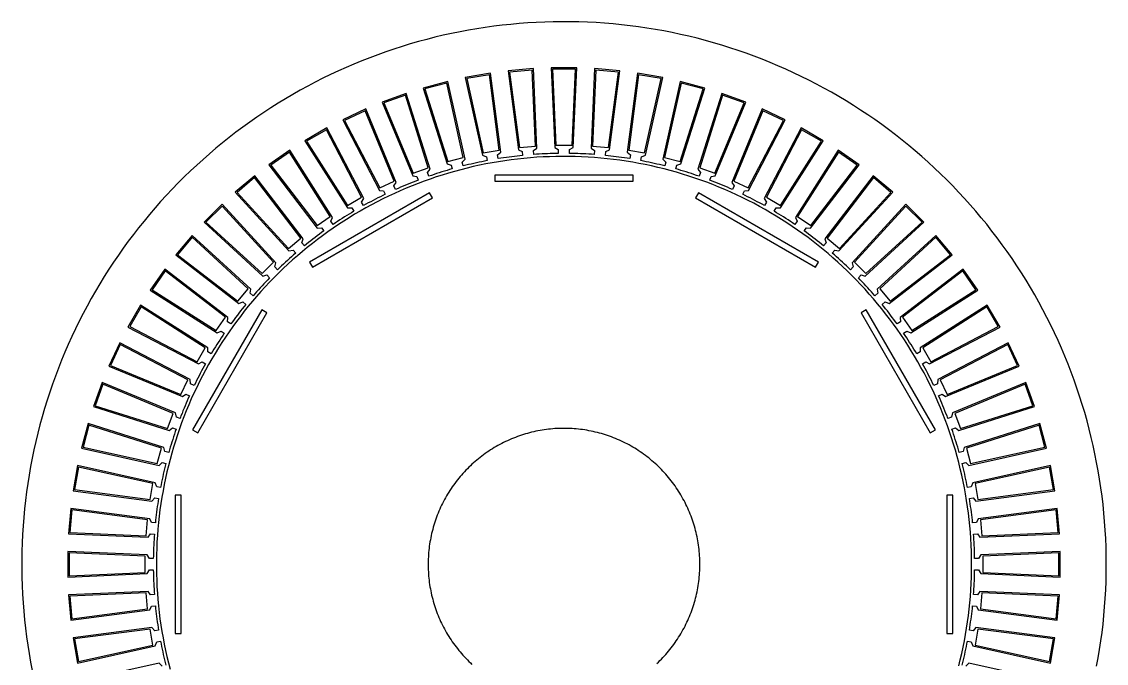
# Model space of a CAD drawing. Header units: metres. Extents: x -126 to 126, y -126 to 126.
# Drawn here: x -126.3 to 126.3, y -23 to 126.3 of the extents above; entities that cross this region are included whole.
import ezdxf

# ---------------------------------------------------------------- set-up
doc = ezdxf.new("R2010")
doc.units = ezdxf.units.M

msp = doc.modelspace()

# ---------------------------------------------------------------- linework, layer by layer
at = {"color": 255}
for points in [[(126.33, 0, 0), (126.31, 1.99, 0), (126.26, 3.98, 0), (126.19, 5.97, 0), (126.08, 7.95, 0), (125.93, 9.94, 0), (125.76, 11.92, 0), (125.56, 13.9, 0), (125.33, 15.87, 0), (125.06, 17.84, 0), (124.76, 19.81, 0), (124.44, 21.77, 0), (124.08, 23.73, 0), (123.69, 25.68, 0), (123.27, 27.63, 0), (122.82, 29.56, 0), (122.34, 31.49, 0), (121.83, 33.42, 0), (121.29, 35.33, 0), (120.71, 37.24, 0), (120.11, 39.13, 0), (119.48, 41.02, 0), (118.82, 42.89, 0), (118.13, 44.76, 0), (117.41, 46.61, 0), (116.66, 48.46, 0), (115.89, 50.29, 0), (115.08, 52.11, 0), (114.24, 53.91, 0), (113.38, 55.71, 0), (112.49, 57.48, 0), (111.57, 59.25, 0), (110.62, 61, 0), (109.65, 62.73, 0), (108.65, 64.45, 0), (107.62, 66.15, 0), (106.56, 67.84, 0), (105.48, 69.51, 0), (104.38, 71.16, 0), (103.24, 72.8, 0), (102.08, 74.41, 0), (100.9, 76.01, 0), (99.69, 77.59, 0), (98.46, 79.15, 0), (97.2, 80.69, 0), (95.91, 82.21, 0), (94.61, 83.71, 0), (93.28, 85.19, 0), (91.92, 86.65, 0), (90.55, 88.09, 0), (89.15, 89.5, 0), (87.73, 90.89, 0), (86.29, 92.26, 0), (84.82, 93.61, 0), (83.34, 94.94, 0), (81.83, 96.24, 0), (80.31, 97.51, 0), (78.76, 98.77, 0), (77.2, 99.99, 0), (75.61, 101.2, 0), (74.01, 102.38, 0), (72.39, 103.53, 0), (70.75, 104.66, 0), (69.09, 105.76, 0), (67.42, 106.83, 0), (65.73, 107.88, 0), (64.02, 108.9, 0), (62.3, 109.9, 0), (60.56, 110.86, 0), (58.81, 111.8, 0), (57.04, 112.72, 0), (55.26, 113.6, 0), (53.46, 114.46, 0), (51.65, 115.28, 0), (49.83, 116.08, 0), (48, 116.85, 0), (46.15, 117.59, 0), (44.29, 118.31, 0), (42.43, 118.99, 0), (40.55, 119.64, 0), (38.66, 120.27, 0), (36.76, 120.86, 0), (34.85, 121.42, 0), (32.94, 121.96, 0), (31.01, 122.46, 0), (29.08, 122.93, 0), (27.14, 123.38, 0), (25.19, 123.79, 0), (23.24, 124.17, 0), (21.28, 124.52, 0), (19.32, 124.84, 0), (17.35, 125.13, 0), (15.38, 125.39, 0), (13.4, 125.61, 0), (11.42, 125.81, 0), (9.44, 125.97, 0), (7.46, 126.11, 0), (5.47, 126.21, 0), (3.48, 126.28, 0), (1.49, 126.32, 0), (-0.5, 126.33, 0), (-2.49, 126.3, 0), (-4.47, 126.25, 0), (-6.46, 126.16, 0), (-8.45, 126.04, 0), (-10.43, 125.89, 0), (-12.41, 125.71, 0), (-14.39, 125.5, 0), (-16.37, 125.26, 0), (-18.34, 124.99, 0), (-20.3, 124.68, 0), (-22.26, 124.35, 0), (-24.22, 123.98, 0), (-26.17, 123.59, 0), (-28.11, 123.16, 0), (-30.05, 122.7, 0), (-31.97, 122.21, 0), (-33.89, 121.69, 0), (-35.81, 121.15, 0), (-37.71, 120.57, 0), (-39.6, 119.96, 0), (-41.49, 119.32, 0), (-43.36, 118.65, 0), (-45.22, 117.95, 0), (-47.08, 117.23, 0), (-48.92, 116.47, 0), (-50.74, 115.69, 0), (-52.56, 114.87, 0), (-54.36, 114.03, 0), (-56.15, 113.16, 0), (-57.93, 112.26, 0), (-59.69, 111.34, 0), (-61.43, 110.38, 0), (-63.16, 109.4, 0), (-64.88, 108.39, 0), (-66.58, 107.36, 0), (-68.26, 106.3, 0), (-69.92, 105.21, 0), (-71.57, 104.09, 0), (-73.2, 102.95, 0), (-74.81, 101.79, 0), (-76.41, 100.6, 0), (-77.98, 99.38, 0), (-79.54, 98.14, 0), (-81.07, 96.88, 0), (-82.59, 95.59, 0), (-84.08, 94.28, 0), (-85.56, 92.94, 0), (-87.01, 91.58, 0), (-88.44, 90.2, 0), (-89.85, 88.8, 0), (-91.24, 87.37, 0), (-92.6, 85.92, 0), (-93.95, 84.45, 0), (-95.26, 82.97, 0), (-96.56, 81.45, 0), (-97.83, 79.92, 0), (-99.08, 78.37, 0), (-100.3, 76.8, 0), (-101.49, 75.22, 0), (-102.67, 73.61, 0), (-103.81, 71.98, 0), (-104.93, 70.34, 0), (-106.03, 68.68, 0), (-107.1, 67, 0), (-108.14, 65.3, 0), (-109.15, 63.59, 0), (-110.14, 61.87, 0), (-111.1, 60.12, 0), (-112.03, 58.37, 0), (-112.94, 56.6, 0), (-113.82, 54.81, 0), (-114.67, 53.01, 0), (-115.49, 51.2, 0), (-116.28, 49.37, 0), (-117.04, 47.54, 0), (-117.77, 45.69, 0), (-118.48, 43.83, 0), (-119.15, 41.96, 0), (-119.8, 40.08, 0), (-120.42, 38.18, 0), (-121, 36.28, 0), (-121.56, 34.37, 0), (-122.09, 32.46, 0), (-122.58, 30.53, 0), (-123.05, 28.59, 0), (-123.48, 26.65, 0), (-123.89, 24.71, 0), (-124.26, 22.75, 0), (-124.6, 20.79, 0), (-124.92, 18.83, 0), (-125.2, 16.86, 0), (-125.45, 14.89, 0), (-125.67, 12.91, 0), (-125.85, 10.93, 0), (-126.01, 8.94, 0), (-126.13, 6.96, 0), (-126.23, 4.97, 0), (-126.29, 2.98, 0), (-126.32, 0.99, 0), (-126.32, -0.99, 0), (-126.29, -2.98, 0), (-126.23, -4.97, 0), (-126.13, -6.96, 0), (-126.01, -8.94, 0), (-125.85, -10.93, 0), (-125.67, -12.91, 0), (-125.45, -14.89, 0), (-125.2, -16.86, 0), (-124.92, -18.83, 0), (-124.6, -20.79, 0), (-124.26, -22.75, 0), (-123.89, -24.71, 0)], [(1.32, 96.58, 0), (2.17, 97.07, 0), (2.97, 115.58, 0), (-2.97, 115.58, 0), (-2.17, 97.07, 0), (-1.32, 96.58, 0), (-1.32, 95.66, 0), (-1.95, 95.65, 0), (-2.59, 95.64, 0), (-3.22, 95.62, 0), (-3.86, 95.59, 0), (-4.49, 95.57, 0), (-5.12, 95.54, 0), (-5.76, 95.5, 0), (-6.39, 95.46, 0), (-7.02, 95.41, 0), (-7.1, 96.33, 0), (-6.3, 96.89, 0), (-7.11, 115.4, 0), (-13.03, 114.88, 0), (-10.62, 96.51, 0), (-9.73, 96.1, 0), (-9.65, 95.18, 0), (-10.28, 95.12, 0), (-10.91, 95.05, 0), (-11.54, 94.97, 0), (-12.17, 94.89, 0), (-12.8, 94.81, 0), (-13.43, 94.73, 0), (-14.06, 94.63, 0), (-14.68, 94.54, 0), (-15.31, 94.44, 0), (-15.47, 95.34, 0), (-14.72, 95.97, 0), (-17.14, 114.34, 0), (-23, 113.31, 0), (-18.99, 95.22, 0), (-18.07, 94.88, 0), (-17.91, 93.98, 0), (-18.54, 93.86, 0), (-19.16, 93.73, 0), (-19.78, 93.61, 0), (-20.4, 93.47, 0), (-21.02, 93.34, 0), (-21.63, 93.19, 0), (-22.25, 93.05, 0), (-22.87, 92.9, 0), (-23.48, 92.75, 0), (-23.72, 93.63, 0), (-23.03, 94.33, 0), (-27.04, 112.41, 0), (-32.78, 110.87, 0), (-27.22, 93.2, 0), (-26.27, 92.95, 0), (-26.04, 92.06, 0), (-26.65, 91.89, 0), (-27.25, 91.71, 0), (-27.86, 91.53, 0), (-28.47, 91.34, 0), (-29.07, 91.15, 0), (-29.67, 90.95, 0), (-30.28, 90.76, 0), (-30.88, 90.55, 0), (-31.48, 90.35, 0), (-31.79, 91.21, 0), (-31.16, 91.96, 0), (-36.74, 109.63, 0), (-42.32, 107.59, 0), (-35.24, 90.48, 0), (-34.27, 90.3, 0), (-33.96, 89.44, 0), (-34.55, 89.22, 0), (-35.14, 88.98, 0), (-35.73, 88.75, 0), (-36.32, 88.51, 0), (-36.9, 88.27, 0), (-37.49, 88.02, 0), (-38.07, 87.77, 0), (-38.65, 87.52, 0), (-39.23, 87.26, 0), (-39.62, 88.09, 0), (-39.06, 88.89, 0), (-46.15, 106.01, 0), (-51.54, 103.5, 0), (-42.99, 87.06, 0), (-42.01, 86.97, 0), (-41.63, 86.14, 0), (-42.2, 85.86, 0), (-42.76, 85.58, 0), (-43.33, 85.3, 0), (-43.9, 85.01, 0), (-44.46, 84.72, 0), (-45.02, 84.42, 0), (-45.58, 84.12, 0), (-46.13, 83.81, 0), (-46.69, 83.51, 0), (-47.15, 84.3, 0), (-46.66, 85.15, 0), (-55.22, 101.58, 0), (-60.36, 98.61, 0), (-50.42, 82.98, 0), (-49.43, 82.98, 0), (-48.98, 82.19, 0), (-49.52, 81.86, 0), (-50.06, 81.53, 0), (-50.6, 81.2, 0), (-51.14, 80.86, 0), (-51.67, 80.52, 0), (-52.2, 80.17, 0), (-52.73, 79.83, 0), (-53.26, 79.48, 0), (-53.79, 79.12, 0), (-54.31, 79.87, 0), (-53.9, 80.76, 0), (-63.86, 96.38, 0), (-68.73, 92.97, 0), (-57.46, 78.27, 0), (-56.48, 78.36, 0), (-55.95, 77.61, 0), (-56.47, 77.23, 0), (-56.98, 76.86, 0), (-57.48, 76.48, 0), (-57.99, 76.09, 0), (-58.49, 75.71, 0), (-58.99, 75.32, 0), (-59.49, 74.93, 0), (-59.99, 74.53, 0), (-60.48, 74.13, 0), (-61.07, 74.83, 0), (-60.73, 75.76, 0), (-72.02, 90.45, 0), (-76.57, 86.63, 0), (-64.06, 72.97, 0), (-63.09, 73.14, 0), (-62.5, 72.43, 0), (-62.98, 72.02, 0), (-63.46, 71.6, 0), (-63.93, 71.18, 0), (-64.4, 70.75, 0), (-64.87, 70.32, 0), (-65.33, 69.89, 0), (-65.8, 69.46, 0), (-66.25, 69.02, 0), (-66.71, 68.58, 0), (-67.36, 69.23, 0), (-67.11, 70.18, 0), (-79.63, 83.83, 0), (-83.83, 79.63, 0), (-70.18, 67.11, 0), (-69.23, 67.36, 0), (-68.58, 66.71, 0), (-69.02, 66.25, 0), (-69.46, 65.8, 0), (-69.89, 65.33, 0), (-70.32, 64.87, 0), (-70.75, 64.4, 0), (-71.18, 63.93, 0), (-71.6, 63.46, 0), (-72.02, 62.98, 0), (-72.43, 62.5, 0), (-73.14, 63.09, 0), (-72.97, 64.06, 0), (-86.63, 76.57, 0), (-90.45, 72.02, 0), (-75.76, 60.73, 0), (-74.83, 61.07, 0), (-74.13, 60.48, 0), (-74.53, 59.99, 0), (-74.93, 59.49, 0), (-75.32, 58.99, 0), (-75.71, 58.49, 0), (-76.09, 57.99, 0), (-76.48, 57.48, 0), (-76.86, 56.98, 0), (-77.23, 56.47, 0), (-77.61, 55.95, 0), (-78.36, 56.48, 0), (-78.27, 57.46, 0), (-92.97, 68.73, 0), (-96.38, 63.86, 0), (-80.76, 53.9, 0), (-79.87, 54.31, 0), (-79.12, 53.79, 0), (-79.48, 53.26, 0), (-79.83, 52.73, 0), (-80.17, 52.2, 0), (-80.52, 51.67, 0), (-80.86, 51.14, 0), (-81.2, 50.6, 0), (-81.53, 50.06, 0), (-81.86, 49.52, 0), (-82.19, 48.98, 0), (-82.98, 49.43, 0), (-82.98, 50.42, 0), (-98.61, 60.36, 0), (-101.58, 55.22, 0), (-85.15, 46.66, 0), (-84.3, 47.15, 0), (-83.51, 46.69, 0), (-83.81, 46.13, 0), (-84.12, 45.58, 0), (-84.42, 45.02, 0), (-84.72, 44.46, 0), (-85.01, 43.9, 0), (-85.3, 43.33, 0), (-85.58, 42.76, 0), (-85.86, 42.2, 0), (-86.14, 41.63, 0), (-86.97, 42.01, 0), (-87.06, 42.99, 0), (-103.5, 51.54, 0), (-106.01, 46.15, 0), (-88.89, 39.06, 0), (-88.09, 39.62, 0), (-87.26, 39.23, 0), (-87.52, 38.65, 0), (-87.77, 38.07, 0), (-88.02, 37.49, 0), (-88.27, 36.9, 0), (-88.51, 36.32, 0), (-88.75, 35.73, 0), (-88.98, 35.14, 0), (-89.22, 34.55, 0), (-89.44, 33.96, 0), (-90.3, 34.27, 0), (-90.48, 35.24, 0), (-107.59, 42.32, 0), (-109.63, 36.74, 0), (-91.96, 31.16, 0), (-91.21, 31.79, 0), (-90.35, 31.48, 0), (-90.55, 30.88, 0), (-90.76, 30.28, 0), (-90.95, 29.67, 0), (-91.15, 29.07, 0), (-91.34, 28.47, 0), (-91.53, 27.86, 0), (-91.71, 27.25, 0), (-91.89, 26.65, 0), (-92.06, 26.04, 0), (-92.95, 26.27, 0), (-93.2, 27.22, 0), (-110.87, 32.78, 0), (-112.41, 27.04, 0), (-94.33, 23.03, 0), (-93.63, 23.72, 0), (-92.75, 23.48, 0), (-92.9, 22.87, 0), (-93.05, 22.25, 0), (-93.19, 21.63, 0), (-93.34, 21.02, 0), (-93.47, 20.4, 0), (-93.61, 19.78, 0), (-93.73, 19.16, 0), (-93.86, 18.54, 0), (-93.98, 17.91, 0), (-94.88, 18.07, 0), (-95.22, 18.99, 0), (-113.31, 23, 0), (-114.34, 17.14, 0), (-95.97, 14.72, 0), (-95.34, 15.47, 0), (-94.44, 15.31, 0), (-94.54, 14.68, 0), (-94.63, 14.06, 0), (-94.73, 13.43, 0), (-94.81, 12.8, 0), (-94.89, 12.17, 0), (-94.97, 11.54, 0), (-95.05, 10.91, 0), (-95.12, 10.28, 0), (-95.18, 9.65, 0), (-96.1, 9.73, 0), (-96.51, 10.62, 0), (-114.88, 13.03, 0), (-115.4, 7.11, 0), (-96.89, 6.3, 0), (-96.33, 7.1, 0), (-95.41, 7.02, 0), (-95.46, 6.39, 0), (-95.5, 5.76, 0), (-95.54, 5.12, 0), (-95.57, 4.49, 0), (-95.59, 3.86, 0), (-95.62, 3.22, 0), (-95.64, 2.59, 0), (-95.65, 1.95, 0), (-95.66, 1.32, 0), (-96.58, 1.32, 0), (-97.07, 2.17, 0), (-115.58, 2.97, 0), (-115.58, -2.97, 0), (-97.07, -2.17, 0), (-96.58, -1.32, 0), (-95.66, -1.32, 0), (-95.65, -1.95, 0), (-95.64, -2.59, 0), (-95.62, -3.22, 0), (-95.59, -3.86, 0), (-95.57, -4.49, 0), (-95.54, -5.12, 0), (-95.5, -5.76, 0), (-95.46, -6.39, 0), (-95.41, -7.02, 0), (-96.33, -7.1, 0), (-96.89, -6.3, 0), (-115.4, -7.11, 0), (-114.88, -13.03, 0), (-96.51, -10.62, 0), (-96.1, -9.73, 0), (-95.18, -9.65, 0), (-95.12, -10.28, 0), (-95.05, -10.91, 0), (-94.97, -11.54, 0), (-94.89, -12.17, 0), (-94.81, -12.8, 0), (-94.73, -13.43, 0), (-94.63, -14.06, 0), (-94.54, -14.68, 0), (-94.44, -15.31, 0), (-95.34, -15.47, 0), (-95.97, -14.72, 0), (-114.34, -17.14, 0), (-113.31, -23, 0), (-95.22, -18.99, 0), (-94.88, -18.07, 0), (-93.98, -17.91, 0), (-93.86, -18.54, 0), (-93.73, -19.16, 0), (-93.61, -19.78, 0), (-93.47, -20.4, 0), (-93.34, -21.02, 0), (-93.19, -21.63, 0), (-93.05, -22.25, 0), (-92.9, -22.87, 0), (-92.75, -23.48, 0)], [(-15.1, 96.41, 0), (-17.39, 113.99, 0), (-22.65, 113.07, 0), (-18.79, 95.76, 0), (-15.1, 96.41, 0)], [(-6.64, 97.36, 0), (-7.39, 115.08, 0), (-12.71, 114.61, 0), (-10.37, 97.04, 0), (-6.64, 97.36, 0)], [(1.87, 97.57, 0), (2.67, 115.28, 0), (-2.67, 115.28, 0), (-1.87, 97.57, 0), (1.87, 97.57, 0)], [(92.75, -23.48, 0), (92.9, -22.87, 0), (93.05, -22.25, 0), (93.19, -21.63, 0), (93.34, -21.02, 0), (93.47, -20.4, 0), (93.61, -19.78, 0), (93.73, -19.16, 0), (93.86, -18.54, 0), (93.98, -17.91, 0), (94.88, -18.07, 0), (95.22, -18.99, 0), (113.31, -23, 0), (114.34, -17.14, 0), (95.97, -14.72, 0), (95.34, -15.47, 0), (94.44, -15.31, 0), (94.54, -14.68, 0), (94.63, -14.06, 0), (94.73, -13.43, 0), (94.81, -12.8, 0), (94.89, -12.17, 0), (94.97, -11.54, 0), (95.05, -10.91, 0), (95.12, -10.28, 0), (95.18, -9.65, 0), (96.1, -9.73, 0), (96.51, -10.62, 0), (114.88, -13.03, 0), (115.4, -7.11, 0), (96.89, -6.3, 0), (96.33, -7.1, 0), (95.41, -7.02, 0), (95.46, -6.39, 0), (95.5, -5.76, 0), (95.54, -5.12, 0), (95.57, -4.49, 0), (95.59, -3.86, 0), (95.62, -3.22, 0), (95.64, -2.59, 0), (95.65, -1.95, 0), (95.66, -1.32, 0), (96.58, -1.32, 0), (97.07, -2.17, 0), (115.58, -2.97, 0), (115.58, 2.97, 0), (97.07, 2.17, 0), (96.58, 1.32, 0), (95.66, 1.32, 0), (95.65, 1.95, 0), (95.64, 2.59, 0), (95.62, 3.22, 0), (95.59, 3.86, 0), (95.57, 4.49, 0), (95.54, 5.12, 0), (95.5, 5.76, 0), (95.46, 6.39, 0), (95.41, 7.02, 0), (96.33, 7.1, 0), (96.89, 6.3, 0), (115.4, 7.11, 0), (114.88, 13.03, 0), (96.51, 10.62, 0), (96.1, 9.73, 0), (95.18, 9.65, 0), (95.12, 10.28, 0), (95.05, 10.91, 0), (94.97, 11.54, 0), (94.89, 12.17, 0), (94.81, 12.8, 0), (94.73, 13.43, 0), (94.63, 14.06, 0), (94.54, 14.68, 0), (94.44, 15.31, 0), (95.34, 15.47, 0), (95.97, 14.72, 0), (114.34, 17.14, 0), (113.31, 23, 0), (95.22, 18.99, 0), (94.88, 18.07, 0), (93.98, 17.91, 0), (93.86, 18.54, 0), (93.73, 19.16, 0), (93.61, 19.78, 0), (93.47, 20.4, 0), (93.34, 21.02, 0), (93.19, 21.63, 0), (93.05, 22.25, 0), (92.9, 22.87, 0), (92.75, 23.48, 0), (93.63, 23.72, 0), (94.33, 23.03, 0), (112.41, 27.04, 0), (110.87, 32.78, 0), (93.2, 27.22, 0), (92.95, 26.27, 0), (92.06, 26.04, 0), (91.89, 26.65, 0), (91.71, 27.25, 0), (91.53, 27.86, 0), (91.34, 28.47, 0), (91.15, 29.07, 0), (90.95, 29.67, 0), (90.76, 30.28, 0), (90.55, 30.88, 0), (90.35, 31.48, 0), (91.21, 31.79, 0), (91.96, 31.16, 0), (109.63, 36.74, 0), (107.59, 42.32, 0), (90.48, 35.24, 0), (90.3, 34.27, 0), (89.44, 33.96, 0), (89.22, 34.55, 0), (88.98, 35.14, 0), (88.75, 35.73, 0), (88.51, 36.32, 0), (88.27, 36.9, 0), (88.02, 37.49, 0), (87.77, 38.07, 0), (87.52, 38.65, 0), (87.26, 39.23, 0), (88.09, 39.62, 0), (88.89, 39.06, 0), (106.01, 46.15, 0), (103.5, 51.54, 0), (87.06, 42.99, 0), (86.97, 42.01, 0), (86.14, 41.63, 0), (85.86, 42.2, 0), (85.58, 42.76, 0), (85.3, 43.33, 0), (85.01, 43.9, 0), (84.72, 44.46, 0), (84.42, 45.02, 0), (84.12, 45.58, 0), (83.81, 46.13, 0), (83.51, 46.69, 0), (84.3, 47.15, 0), (85.15, 46.66, 0), (101.58, 55.22, 0), (98.61, 60.36, 0), (82.98, 50.42, 0), (82.98, 49.43, 0), (82.19, 48.98, 0), (81.86, 49.52, 0), (81.53, 50.06, 0), (81.2, 50.6, 0), (80.86, 51.14, 0), (80.52, 51.67, 0), (80.17, 52.2, 0), (79.83, 52.73, 0), (79.48, 53.26, 0), (79.12, 53.79, 0), (79.87, 54.31, 0), (80.76, 53.9, 0), (96.38, 63.86, 0), (92.97, 68.73, 0), (78.27, 57.46, 0), (78.36, 56.48, 0), (77.61, 55.95, 0), (77.23, 56.47, 0), (76.86, 56.98, 0), (76.48, 57.48, 0), (76.09, 57.99, 0), (75.71, 58.49, 0), (75.32, 58.99, 0), (74.93, 59.49, 0), (74.53, 59.99, 0), (74.13, 60.48, 0), (74.83, 61.07, 0), (75.76, 60.73, 0), (90.45, 72.02, 0), (86.63, 76.57, 0), (72.97, 64.06, 0), (73.14, 63.09, 0), (72.43, 62.5, 0), (72.02, 62.98, 0), (71.6, 63.46, 0), (71.18, 63.93, 0), (70.75, 64.4, 0), (70.32, 64.87, 0), (69.89, 65.33, 0), (69.46, 65.8, 0), (69.02, 66.25, 0), (68.58, 66.71, 0), (69.23, 67.36, 0), (70.18, 67.11, 0), (83.83, 79.63, 0), (79.63, 83.83, 0), (67.11, 70.18, 0), (67.36, 69.23, 0), (66.71, 68.58, 0), (66.25, 69.02, 0), (65.8, 69.46, 0), (65.33, 69.89, 0), (64.87, 70.32, 0), (64.4, 70.75, 0), (63.93, 71.18, 0), (63.46, 71.6, 0), (62.98, 72.02, 0), (62.5, 72.43, 0), (63.09, 73.14, 0), (64.06, 72.97, 0), (76.57, 86.63, 0), (72.02, 90.45, 0), (60.73, 75.76, 0), (61.07, 74.83, 0), (60.48, 74.13, 0), (59.99, 74.53, 0), (59.49, 74.93, 0), (58.99, 75.32, 0), (58.49, 75.71, 0), (57.99, 76.09, 0), (57.48, 76.48, 0), (56.98, 76.86, 0), (56.47, 77.23, 0), (55.95, 77.61, 0), (56.48, 78.36, 0), (57.46, 78.27, 0), (68.73, 92.97, 0), (63.86, 96.38, 0), (53.9, 80.76, 0), (54.31, 79.87, 0), (53.79, 79.12, 0), (53.26, 79.48, 0), (52.73, 79.83, 0), (52.2, 80.17, 0), (51.67, 80.52, 0), (51.14, 80.86, 0), (50.6, 81.2, 0), (50.06, 81.53, 0), (49.52, 81.86, 0), (48.98, 82.19, 0), (49.43, 82.98, 0), (50.42, 82.98, 0), (60.36, 98.61, 0), (55.22, 101.58, 0), (46.66, 85.15, 0), (47.15, 84.3, 0), (46.69, 83.51, 0), (46.13, 83.81, 0), (45.58, 84.12, 0), (45.02, 84.42, 0), (44.46, 84.72, 0), (43.9, 85.01, 0), (43.33, 85.3, 0), (42.76, 85.58, 0), (42.2, 85.86, 0), (41.63, 86.14, 0), (42.01, 86.97, 0), (42.99, 87.06, 0), (51.54, 103.5, 0), (46.15, 106.01, 0), (39.06, 88.89, 0), (39.62, 88.09, 0), (39.23, 87.26, 0), (38.65, 87.52, 0), (38.07, 87.77, 0), (37.49, 88.02, 0), (36.9, 88.27, 0), (36.32, 88.51, 0), (35.73, 88.75, 0), (35.14, 88.98, 0), (34.55, 89.22, 0), (33.96, 89.44, 0), (34.27, 90.3, 0), (35.24, 90.48, 0), (42.32, 107.59, 0), (36.74, 109.63, 0), (31.16, 91.96, 0), (31.79, 91.21, 0), (31.48, 90.35, 0), (30.88, 90.55, 0), (30.28, 90.76, 0), (29.67, 90.95, 0), (29.07, 91.15, 0), (28.47, 91.34, 0), (27.86, 91.53, 0), (27.25, 91.71, 0), (26.65, 91.89, 0), (26.04, 92.06, 0), (26.27, 92.95, 0), (27.22, 93.2, 0), (32.78, 110.87, 0), (27.04, 112.41, 0), (23.03, 94.33, 0), (23.72, 93.63, 0), (23.48, 92.75, 0), (22.87, 92.9, 0), (22.25, 93.05, 0), (21.63, 93.19, 0), (21.02, 93.34, 0), (20.4, 93.47, 0), (19.78, 93.61, 0), (19.16, 93.73, 0), (18.54, 93.86, 0), (17.91, 93.98, 0), (18.07, 94.88, 0), (18.99, 95.22, 0), (23, 113.31, 0), (17.14, 114.34, 0), (14.72, 95.97, 0), (15.47, 95.34, 0), (15.31, 94.44, 0), (14.68, 94.54, 0), (14.06, 94.63, 0), (13.43, 94.73, 0), (12.8, 94.81, 0), (12.17, 94.89, 0), (11.54, 94.97, 0), (10.91, 95.05, 0), (10.28, 95.12, 0), (9.65, 95.18, 0), (9.73, 96.1, 0), (10.62, 96.51, 0), (13.03, 114.88, 0), (7.11, 115.4, 0), (6.3, 96.89, 0), (7.1, 96.33, 0), (7.02, 95.41, 0), (6.39, 95.46, 0), (5.76, 95.5, 0), (5.12, 95.54, 0), (4.49, 95.57, 0), (3.86, 95.59, 0), (3.22, 95.62, 0), (2.59, 95.64, 0), (1.95, 95.65, 0), (1.32, 95.66, 0), (1.32, 96.58, 0)], [(10.37, 97.04, 0), (12.71, 114.61, 0), (7.39, 115.08, 0), (6.64, 97.36, 0), (10.37, 97.04, 0)], [(18.79, 95.76, 0), (22.65, 113.07, 0), (17.39, 113.99, 0), (15.1, 96.41, 0), (18.79, 95.76, 0)], [(-23.45, 94.73, 0), (-27.26, 112.04, 0), (-32.42, 110.66, 0), (-27.06, 93.76, 0), (-23.45, 94.73, 0)], [(27.06, 93.76, 0), (32.42, 110.66, 0), (27.26, 112.04, 0), (23.45, 94.73, 0), (27.06, 93.76, 0)], [(-31.61, 92.33, 0), (-36.92, 109.24, 0), (-41.94, 107.42, 0), (-35.13, 91.05, 0), (-31.61, 92.33, 0)], [(35.13, 91.05, 0), (41.94, 107.42, 0), (36.92, 109.24, 0), (31.61, 92.33, 0), (35.13, 91.05, 0)], [(-39.54, 89.22, 0), (-46.3, 105.61, 0), (-51.14, 103.35, 0), (-42.93, 87.64, 0), (-39.54, 89.22, 0)], [(42.93, 87.64, 0), (51.14, 103.35, 0), (46.3, 105.61, 0), (39.54, 89.22, 0), (42.93, 87.64, 0)], [(-47.17, 85.44, 0), (-55.33, 101.17, 0), (-59.95, 98.5, 0), (-50.41, 83.56, 0), (-47.17, 85.44, 0)], [(50.41, 83.56, 0), (59.95, 98.5, 0), (55.33, 101.17, 0), (47.17, 85.44, 0), (50.41, 83.56, 0)], [(94.96, 0, 0), (94.95, 1.5, 0), (94.91, 2.99, 0), (94.85, 4.48, 0), (94.77, 5.98, 0), (94.66, 7.47, 0), (94.53, 8.96, 0), (94.38, 10.45, 0), (94.21, 11.93, 0), (94.01, 13.41, 0), (93.78, 14.89, 0), (93.54, 16.37, 0), (93.27, 17.84, 0), (92.97, 19.3, 0), (92.66, 20.77, 0), (92.32, 22.22, 0), (91.96, 23.67, 0), (91.58, 25.12, 0), (91.17, 26.56, 0), (90.74, 27.99, 0), (90.29, 29.41, 0), (89.81, 30.83, 0), (89.32, 32.24, 0), (88.8, 33.65, 0), (88.26, 35.04, 0), (87.69, 36.43, 0), (87.11, 37.8, 0), (86.5, 39.17, 0), (85.88, 40.53, 0), (85.23, 41.87, 0), (84.56, 43.21, 0), (83.87, 44.54, 0), (83.15, 45.85, 0), (82.42, 47.15, 0), (81.67, 48.45, 0), (80.9, 49.73, 0), (80.1, 50.99, 0), (79.29, 52.25, 0), (78.46, 53.49, 0), (77.61, 54.72, 0), (76.73, 55.94, 0), (75.84, 57.14, 0), (74.93, 58.32, 0), (74.01, 59.5, 0), (73.06, 60.65, 0), (72.1, 61.8, 0), (71.11, 62.93, 0), (70.12, 64.04, 0), (69.1, 65.13, 0), (68.06, 66.21, 0), (67.01, 67.28, 0), (65.95, 68.32, 0), (64.86, 69.35, 0), (63.76, 70.37, 0), (62.65, 71.36, 0), (61.51, 72.34, 0), (60.37, 73.3, 0), (59.21, 74.24, 0), (58.03, 75.16, 0), (56.84, 76.07, 0), (55.63, 76.95, 0), (54.41, 77.82, 0), (53.18, 78.67, 0), (51.94, 79.5, 0), (50.68, 80.3, 0), (49.41, 81.09, 0), (48.12, 81.86, 0), (46.83, 82.61, 0), (45.52, 83.33, 0), (44.21, 84.04, 0), (42.88, 84.73, 0), (41.54, 85.39, 0), (40.19, 86.03, 0), (38.83, 86.66, 0), (37.46, 87.26, 0), (36.08, 87.84, 0), (34.69, 88.39, 0), (33.3, 88.93, 0), (31.89, 89.44, 0), (30.48, 89.93, 0), (29.06, 90.4, 0), (27.63, 90.85, 0), (26.2, 91.27, 0), (24.76, 91.67, 0), (23.31, 92.05, 0), (21.86, 92.41, 0), (20.4, 92.74, 0), (18.94, 93.05, 0), (17.47, 93.34, 0), (16, 93.6, 0), (14.52, 93.84, 0), (13.04, 94.06, 0), (11.56, 94.25, 0), (10.07, 94.42, 0), (8.59, 94.57, 0), (7.1, 94.69, 0), (5.6, 94.79, 0), (4.11, 94.87, 0), (2.62, 94.92, 0), (1.12, 94.95, 0), (-0.37, 94.96, 0), (-1.87, 94.94, 0), (-3.36, 94.9, 0), (-4.86, 94.83, 0), (-6.35, 94.75, 0), (-7.84, 94.63, 0), (-9.33, 94.5, 0), (-10.82, 94.34, 0), (-12.3, 94.16, 0), (-13.78, 93.95, 0), (-15.26, 93.72, 0), (-16.73, 93.47, 0), (-18.2, 93.2, 0), (-19.67, 92.9, 0), (-21.13, 92.58, 0), (-22.59, 92.23, 0), (-24.03, 91.87, 0), (-25.48, 91.48, 0), (-26.92, 91.06, 0), (-28.35, 90.63, 0), (-29.77, 90.17, 0), (-31.19, 89.69, 0), (-32.59, 89.19, 0), (-33.99, 88.66, 0), (-35.39, 88.12, 0), (-36.77, 87.55, 0), (-38.14, 86.96, 0), (-39.51, 86.35, 0), (-40.86, 85.72, 0), (-42.21, 85.06, 0), (-43.54, 84.39, 0), (-44.87, 83.69, 0), (-46.18, 82.97, 0), (-47.48, 82.24, 0), (-48.77, 81.48, 0), (-50.04, 80.7, 0), (-51.31, 79.9, 0), (-52.56, 79.08, 0), (-53.8, 78.25, 0), (-55.03, 77.39, 0), (-56.24, 76.51, 0), (-57.44, 75.62, 0), (-58.62, 74.7, 0), (-59.79, 73.77, 0), (-60.94, 72.82, 0), (-62.08, 71.85, 0), (-63.21, 70.87, 0), (-64.31, 69.86, 0), (-65.41, 68.84, 0), (-66.48, 67.8, 0), (-67.54, 66.75, 0), (-68.58, 65.68, 0), (-69.61, 64.59, 0), (-70.62, 63.48, 0), (-71.61, 62.36, 0), (-72.58, 61.23, 0), (-73.54, 60.08, 0), (-74.47, 58.91, 0), (-75.39, 57.73, 0), (-76.29, 56.54, 0), (-77.17, 55.33, 0), (-78.03, 54.11, 0), (-78.88, 52.87, 0), (-79.7, 51.62, 0), (-80.5, 50.36, 0), (-81.29, 49.09, 0), (-82.05, 47.8, 0), (-82.79, 46.5, 0), (-83.51, 45.19, 0), (-84.21, 43.87, 0), (-84.89, 42.54, 0), (-85.55, 41.2, 0), (-86.19, 39.85, 0), (-86.81, 38.49, 0), (-87.4, 37.11, 0), (-87.98, 35.73, 0), (-88.53, 34.34, 0), (-89.06, 32.95, 0), (-89.57, 31.54, 0), (-90.05, 30.12, 0), (-90.52, 28.7, 0), (-90.96, 27.27, 0), (-91.37, 25.84, 0), (-91.77, 24.4, 0), (-92.14, 22.95, 0), (-92.49, 21.49, 0), (-92.82, 20.04, 0), (-93.12, 18.57, 0), (-93.4, 17.1, 0), (-93.66, 15.63, 0), (-93.9, 14.15, 0), (-94.11, 12.67, 0), (-94.3, 11.19, 0), (-94.46, 9.7, 0), (-94.6, 8.21, 0), (-94.72, 6.72, 0), (-94.81, 5.23, 0), (-94.88, 3.74, 0), (-94.93, 2.24, 0), (-94.95, 0.75, 0), (-94.95, -0.75, 0), (-94.93, -2.24, 0), (-94.88, -3.74, 0), (-94.81, -5.23, 0), (-94.72, -6.72, 0), (-94.6, -8.21, 0), (-94.46, -9.7, 0), (-94.3, -11.19, 0), (-94.11, -12.67, 0), (-93.9, -14.15, 0), (-93.66, -15.63, 0), (-93.4, -17.1, 0), (-93.12, -18.57, 0), (-92.82, -20.04, 0), (-92.49, -21.49, 0), (-92.14, -22.95, 0), (-91.77, -24.4, 0)], [(-54.43, 81, 0), (-63.93, 95.96, 0), (-68.31, 92.9, 0), (-57.5, 78.85, 0), (-54.43, 81, 0)], [(57.5, 78.85, 0), (68.31, 92.9, 0), (63.93, 95.96, 0), (54.43, 81, 0), (57.5, 78.85, 0)], [(-61.28, 75.95, 0), (-72.06, 90.03, 0), (-76.15, 86.59, 0), (-64.15, 73.54, 0), (-61.28, 75.95, 0)], [(16.13, 89.21, 0), (16.13, 90.58, 0), (-16.13, 90.58, 0), (-16.13, 89.21, 0), (16.13, 89.21, 0)], [(64.15, 73.54, 0), (76.15, 86.59, 0), (72.06, 90.03, 0), (61.28, 75.95, 0), (64.15, 73.54, 0)], [(-30.64, 85.32, 0), (-31.32, 86.51, 0), (-59.26, 70.38, 0), (-58.57, 69.19, 0), (-30.64, 85.32, 0)], [(58.57, 69.19, 0), (59.26, 70.38, 0), (31.32, 86.51, 0), (30.64, 85.32, 0), (58.57, 69.19, 0)], [(-67.67, 70.32, 0), (-79.63, 83.4, 0), (-83.4, 79.63, 0), (-70.32, 67.67, 0), (-67.67, 70.32, 0)], [(70.32, 67.67, 0), (83.4, 79.63, 0), (79.63, 83.4, 0), (67.67, 70.32, 0), (70.32, 67.67, 0)], [(-73.54, 64.15, 0), (-86.59, 76.15, 0), (-90.03, 72.06, 0), (-75.95, 61.28, 0), (-73.54, 64.15, 0)], [(75.95, 61.28, 0), (90.03, 72.06, 0), (86.59, 76.15, 0), (73.54, 64.15, 0), (75.95, 61.28, 0)], [(-78.85, 57.5, 0), (-92.9, 68.31, 0), (-95.96, 63.93, 0), (-81, 54.43, 0), (-78.85, 57.5, 0)], [(81, 54.43, 0), (95.96, 63.93, 0), (92.9, 68.31, 0), (78.85, 57.5, 0), (81, 54.43, 0)], [(-83.56, 50.41, 0), (-98.5, 59.95, 0), (-101.17, 55.33, 0), (-85.44, 47.17, 0), (-83.56, 50.41, 0)], [(-69.19, 58.57, 0), (-70.38, 59.26, 0), (-86.51, 31.32, 0), (-85.32, 30.64, 0), (-69.19, 58.57, 0)], [(85.32, 30.64, 0), (86.51, 31.32, 0), (70.38, 59.26, 0), (69.19, 58.57, 0), (85.32, 30.64, 0)], [(85.44, 47.17, 0), (101.17, 55.33, 0), (98.5, 59.95, 0), (83.56, 50.41, 0), (85.44, 47.17, 0)], [(-87.64, 42.93, 0), (-103.35, 51.14, 0), (-105.61, 46.3, 0), (-89.22, 39.54, 0), (-87.64, 42.93, 0)], [(89.22, 39.54, 0), (105.61, 46.3, 0), (103.35, 51.14, 0), (87.64, 42.93, 0), (89.22, 39.54, 0)], [(-91.05, 35.13, 0), (-107.42, 41.94, 0), (-109.24, 36.92, 0), (-92.33, 31.61, 0), (-91.05, 35.13, 0)], [(92.33, 31.61, 0), (109.24, 36.92, 0), (107.42, 41.94, 0), (91.05, 35.13, 0), (92.33, 31.61, 0)], [(-93.76, 27.06, 0), (-110.66, 32.42, 0), (-112.04, 27.26, 0), (-94.73, 23.45, 0), (-93.76, 27.06, 0)], [(31.65, 0, 0), (31.65, 0.5, 0), (31.64, 1, 0), (31.62, 1.49, 0), (31.59, 1.99, 0), (31.55, 2.49, 0), (31.51, 2.99, 0), (31.46, 3.48, 0), (31.4, 3.98, 0), (31.34, 4.47, 0), (31.26, 4.96, 0), (31.18, 5.46, 0), (31.09, 5.95, 0), (30.99, 6.43, 0), (30.89, 6.92, 0), (30.77, 7.41, 0), (30.65, 7.89, 0), (30.53, 8.37, 0), (30.39, 8.85, 0), (30.25, 9.33, 0), (30.1, 9.8, 0), (29.94, 10.28, 0), (29.77, 10.75, 0), (29.6, 11.22, 0), (29.42, 11.68, 0), (29.23, 12.14, 0), (29.04, 12.6, 0), (28.83, 13.06, 0), (28.63, 13.51, 0), (28.41, 13.96, 0), (28.19, 14.4, 0), (27.96, 14.85, 0), (27.72, 15.28, 0), (27.47, 15.72, 0), (27.22, 16.15, 0), (26.97, 16.58, 0), (26.7, 17, 0), (26.43, 17.42, 0), (26.15, 17.83, 0), (25.87, 18.24, 0), (25.58, 18.65, 0), (25.28, 19.05, 0), (24.98, 19.44, 0), (24.67, 19.83, 0), (24.35, 20.22, 0), (24.03, 20.6, 0), (23.7, 20.98, 0), (23.37, 21.35, 0), (23.03, 21.71, 0), (22.69, 22.07, 0), (22.34, 22.43, 0), (21.98, 22.77, 0), (21.62, 23.12, 0), (21.25, 23.46, 0), (20.88, 23.79, 0), (20.5, 24.11, 0), (20.12, 24.43, 0), (19.74, 24.75, 0), (19.34, 25.05, 0), (18.95, 25.36, 0), (18.54, 25.65, 0), (18.14, 25.94, 0), (17.73, 26.22, 0), (17.31, 26.5, 0), (16.89, 26.77, 0), (16.47, 27.03, 0), (16.04, 27.29, 0), (15.61, 27.54, 0), (15.17, 27.78, 0), (14.74, 28.01, 0), (14.29, 28.24, 0), (13.85, 28.46, 0), (13.4, 28.68, 0), (12.94, 28.89, 0), (12.49, 29.09, 0), (12.03, 29.28, 0), (11.56, 29.46, 0), (11.1, 29.64, 0), (10.63, 29.81, 0), (10.16, 29.98, 0), (9.69, 30.13, 0), (9.21, 30.28, 0), (8.73, 30.42, 0), (8.25, 30.56, 0), (7.77, 30.68, 0), (7.29, 30.8, 0), (6.8, 30.91, 0), (6.31, 31.02, 0), (5.82, 31.11, 0), (5.33, 31.2, 0), (4.84, 31.28, 0), (4.35, 31.35, 0), (3.85, 31.42, 0), (3.36, 31.47, 0), (2.86, 31.52, 0), (2.37, 31.56, 0), (1.87, 31.6, 0), (1.37, 31.62, 0), (0.87, 31.64, 0), (0.37, 31.65, 0), (-0.12, 31.65, 0), (-0.62, 31.65, 0), (-1.12, 31.63, 0), (-1.62, 31.61, 0), (-2.12, 31.58, 0), (-2.61, 31.54, 0), (-3.11, 31.5, 0), (-3.61, 31.45, 0), (-4.1, 31.39, 0), (-4.59, 31.32, 0), (-5.09, 31.24, 0), (-5.58, 31.16, 0), (-6.07, 31.07, 0), (-6.56, 30.97, 0), (-7.04, 30.86, 0), (-7.53, 30.74, 0), (-8.01, 30.62, 0), (-8.49, 30.49, 0), (-8.97, 30.35, 0), (-9.45, 30.21, 0), (-9.92, 30.06, 0), (-10.4, 29.9, 0), (-10.86, 29.73, 0), (-11.33, 29.55, 0), (-11.8, 29.37, 0), (-12.26, 29.18, 0), (-12.71, 28.99, 0), (-13.17, 28.78, 0), (-13.62, 28.57, 0), (-14.07, 28.35, 0), (-14.51, 28.13, 0), (-14.96, 27.9, 0), (-15.39, 27.66, 0), (-15.83, 27.41, 0), (-16.26, 27.16, 0), (-16.68, 26.9, 0), (-17.1, 26.63, 0), (-17.52, 26.36, 0), (-17.93, 26.08, 0), (-18.34, 25.8, 0), (-18.75, 25.5, 0), (-19.15, 25.21, 0), (-19.54, 24.9, 0), (-19.93, 24.59, 0), (-20.31, 24.27, 0), (-20.69, 23.95, 0), (-21.07, 23.62, 0), (-21.44, 23.29, 0), (-21.8, 22.95, 0), (-22.16, 22.6, 0), (-22.51, 22.25, 0), (-22.86, 21.89, 0), (-23.2, 21.53, 0), (-23.54, 21.16, 0), (-23.87, 20.79, 0), (-24.19, 20.41, 0), (-24.51, 20.03, 0), (-24.82, 19.64, 0), (-25.13, 19.24, 0), (-25.43, 18.85, 0), (-25.72, 18.44, 0), (-26.01, 18.04, 0), (-26.29, 17.62, 0), (-26.57, 17.21, 0), (-26.83, 16.79, 0), (-27.1, 16.36, 0), (-27.35, 15.93, 0), (-27.6, 15.5, 0), (-27.84, 15.06, 0), (-28.07, 14.62, 0), (-28.3, 14.18, 0), (-28.52, 13.73, 0), (-28.73, 13.28, 0), (-28.94, 12.83, 0), (-29.13, 12.37, 0), (-29.33, 11.91, 0), (-29.51, 11.45, 0), (-29.69, 10.98, 0), (-29.86, 10.51, 0), (-30.02, 10.04, 0), (-30.17, 9.57, 0), (-30.32, 9.09, 0), (-30.46, 8.61, 0), (-30.59, 8.13, 0), (-30.71, 7.65, 0), (-30.83, 7.16, 0), (-30.94, 6.68, 0), (-31.04, 6.19, 0), (-31.13, 5.7, 0), (-31.22, 5.21, 0), (-31.3, 4.72, 0), (-31.37, 4.22, 0), (-31.43, 3.73, 0), (-31.49, 3.23, 0), (-31.53, 2.74, 0), (-31.57, 2.24, 0), (-31.6, 1.74, 0), (-31.63, 1.25, 0), (-31.64, 0.75, 0), (-31.65, 0.25, 0), (-31.65, -0.25, 0), (-31.64, -0.75, 0), (-31.63, -1.25, 0), (-31.6, -1.74, 0), (-31.57, -2.24, 0), (-31.53, -2.74, 0), (-31.49, -3.23, 0), (-31.43, -3.73, 0), (-31.37, -4.22, 0), (-31.3, -4.72, 0), (-31.22, -5.21, 0), (-31.13, -5.7, 0), (-31.04, -6.19, 0), (-30.94, -6.68, 0), (-30.83, -7.16, 0), (-30.71, -7.65, 0), (-30.59, -8.13, 0), (-30.46, -8.61, 0), (-30.32, -9.09, 0), (-30.17, -9.57, 0), (-30.02, -10.04, 0), (-29.86, -10.51, 0), (-29.69, -10.98, 0), (-29.51, -11.45, 0), (-29.33, -11.91, 0), (-29.13, -12.37, 0), (-28.94, -12.83, 0), (-28.73, -13.28, 0), (-28.52, -13.73, 0), (-28.3, -14.18, 0), (-28.07, -14.62, 0), (-27.84, -15.06, 0), (-27.6, -15.5, 0), (-27.35, -15.93, 0), (-27.1, -16.36, 0), (-26.83, -16.79, 0), (-26.57, -17.21, 0), (-26.29, -17.62, 0), (-26.01, -18.04, 0), (-25.72, -18.44, 0), (-25.43, -18.85, 0), (-25.13, -19.24, 0), (-24.82, -19.64, 0), (-24.51, -20.03, 0), (-24.19, -20.41, 0), (-23.87, -20.79, 0), (-23.54, -21.16, 0), (-23.2, -21.53, 0), (-22.86, -21.89, 0), (-22.51, -22.25, 0), (-22.16, -22.6, 0), (-21.8, -22.95, 0), (-21.44, -23.29, 0)], [(94.73, 23.45, 0), (112.04, 27.26, 0), (110.66, 32.42, 0), (93.76, 27.06, 0), (94.73, 23.45, 0)], [(-95.76, 18.79, 0), (-113.07, 22.65, 0), (-113.99, 17.39, 0), (-96.41, 15.1, 0), (-95.76, 18.79, 0)], [(96.41, 15.1, 0), (113.99, 17.39, 0), (113.07, 22.65, 0), (95.76, 18.79, 0), (96.41, 15.1, 0)], [(-89.21, 16.13, 0), (-90.58, 16.13, 0), (-90.58, -16.13, 0), (-89.21, -16.13, 0), (-89.21, 16.13, 0)], [(89.21, -16.13, 0), (90.58, -16.13, 0), (90.58, 16.13, 0), (89.21, 16.13, 0), (89.21, -16.13, 0)], [(-97.04, 10.37, 0), (-114.61, 12.71, 0), (-115.08, 7.39, 0), (-97.36, 6.64, 0), (-97.04, 10.37, 0)], [(97.36, 6.64, 0), (115.08, 7.39, 0), (114.61, 12.71, 0), (97.04, 10.37, 0), (97.36, 6.64, 0)], [(-97.57, 1.87, 0), (-115.28, 2.67, 0), (-115.28, -2.67, 0), (-97.57, -1.87, 0), (-97.57, 1.87, 0)], [(97.57, -1.87, 0), (115.28, -2.67, 0), (115.28, 2.67, 0), (97.57, 1.87, 0), (97.57, -1.87, 0)], [(21.62, -23.12, 0), (21.98, -22.77, 0), (22.34, -22.43, 0), (22.69, -22.07, 0), (23.03, -21.71, 0), (23.37, -21.35, 0), (23.7, -20.98, 0), (24.03, -20.6, 0), (24.35, -20.22, 0), (24.67, -19.83, 0), (24.98, -19.44, 0), (25.28, -19.05, 0), (25.58, -18.65, 0), (25.87, -18.24, 0), (26.15, -17.83, 0), (26.43, -17.42, 0), (26.7, -17, 0), (26.97, -16.58, 0), (27.22, -16.15, 0), (27.47, -15.72, 0), (27.72, -15.28, 0), (27.96, -14.85, 0), (28.19, -14.4, 0), (28.41, -13.96, 0), (28.63, -13.51, 0), (28.83, -13.06, 0), (29.04, -12.6, 0), (29.23, -12.14, 0), (29.42, -11.68, 0), (29.6, -11.22, 0), (29.77, -10.75, 0), (29.94, -10.28, 0), (30.1, -9.8, 0), (30.25, -9.33, 0), (30.39, -8.85, 0), (30.53, -8.37, 0), (30.65, -7.89, 0), (30.77, -7.41, 0), (30.89, -6.92, 0), (30.99, -6.43, 0), (31.09, -5.95, 0), (31.18, -5.46, 0), (31.26, -4.96, 0), (31.34, -4.47, 0), (31.4, -3.98, 0), (31.46, -3.48, 0), (31.51, -2.99, 0), (31.55, -2.49, 0), (31.59, -1.99, 0), (31.62, -1.49, 0), (31.64, -1, 0), (31.65, -0.5, 0), (31.65, 0, 0)], [(91.96, -23.67, 0), (92.32, -22.22, 0), (92.66, -20.77, 0), (92.97, -19.3, 0), (93.27, -17.84, 0), (93.54, -16.37, 0), (93.78, -14.89, 0), (94.01, -13.41, 0), (94.21, -11.93, 0), (94.38, -10.45, 0), (94.53, -8.96, 0), (94.66, -7.47, 0), (94.77, -5.98, 0), (94.85, -4.48, 0), (94.91, -2.99, 0), (94.95, -1.5, 0), (94.96, 0, 0)], [(124.08, -23.73, 0), (124.44, -21.77, 0), (124.76, -19.81, 0), (125.06, -17.84, 0), (125.33, -15.87, 0), (125.56, -13.9, 0), (125.76, -11.92, 0), (125.93, -9.94, 0), (126.08, -7.95, 0), (126.19, -5.97, 0), (126.26, -3.98, 0), (126.31, -1.99, 0), (126.33, 0, 0)], [(-97.36, -6.64, 0), (-115.08, -7.39, 0), (-114.61, -12.71, 0), (-97.04, -10.37, 0), (-97.36, -6.64, 0)], [(97.04, -10.37, 0), (114.61, -12.71, 0), (115.08, -7.39, 0), (97.36, -6.64, 0), (97.04, -10.37, 0)], [(-96.41, -15.1, 0), (-113.99, -17.39, 0), (-113.07, -22.65, 0), (-95.76, -18.79, 0), (-96.41, -15.1, 0)], [(95.76, -18.79, 0), (113.07, -22.65, 0), (113.99, -17.39, 0), (96.41, -15.1, 0), (95.76, -18.79, 0)], [(-93.63, -23.72, 0), (-94.33, -23.03, 0), (-112.41, -27.04, 0)], [(112.41, -27.04, 0), (94.33, -23.03, 0), (93.63, -23.72, 0)]]:
    msp.add_polyline3d(points, dxfattribs=at)

doc.saveas('drawing.dxf')
